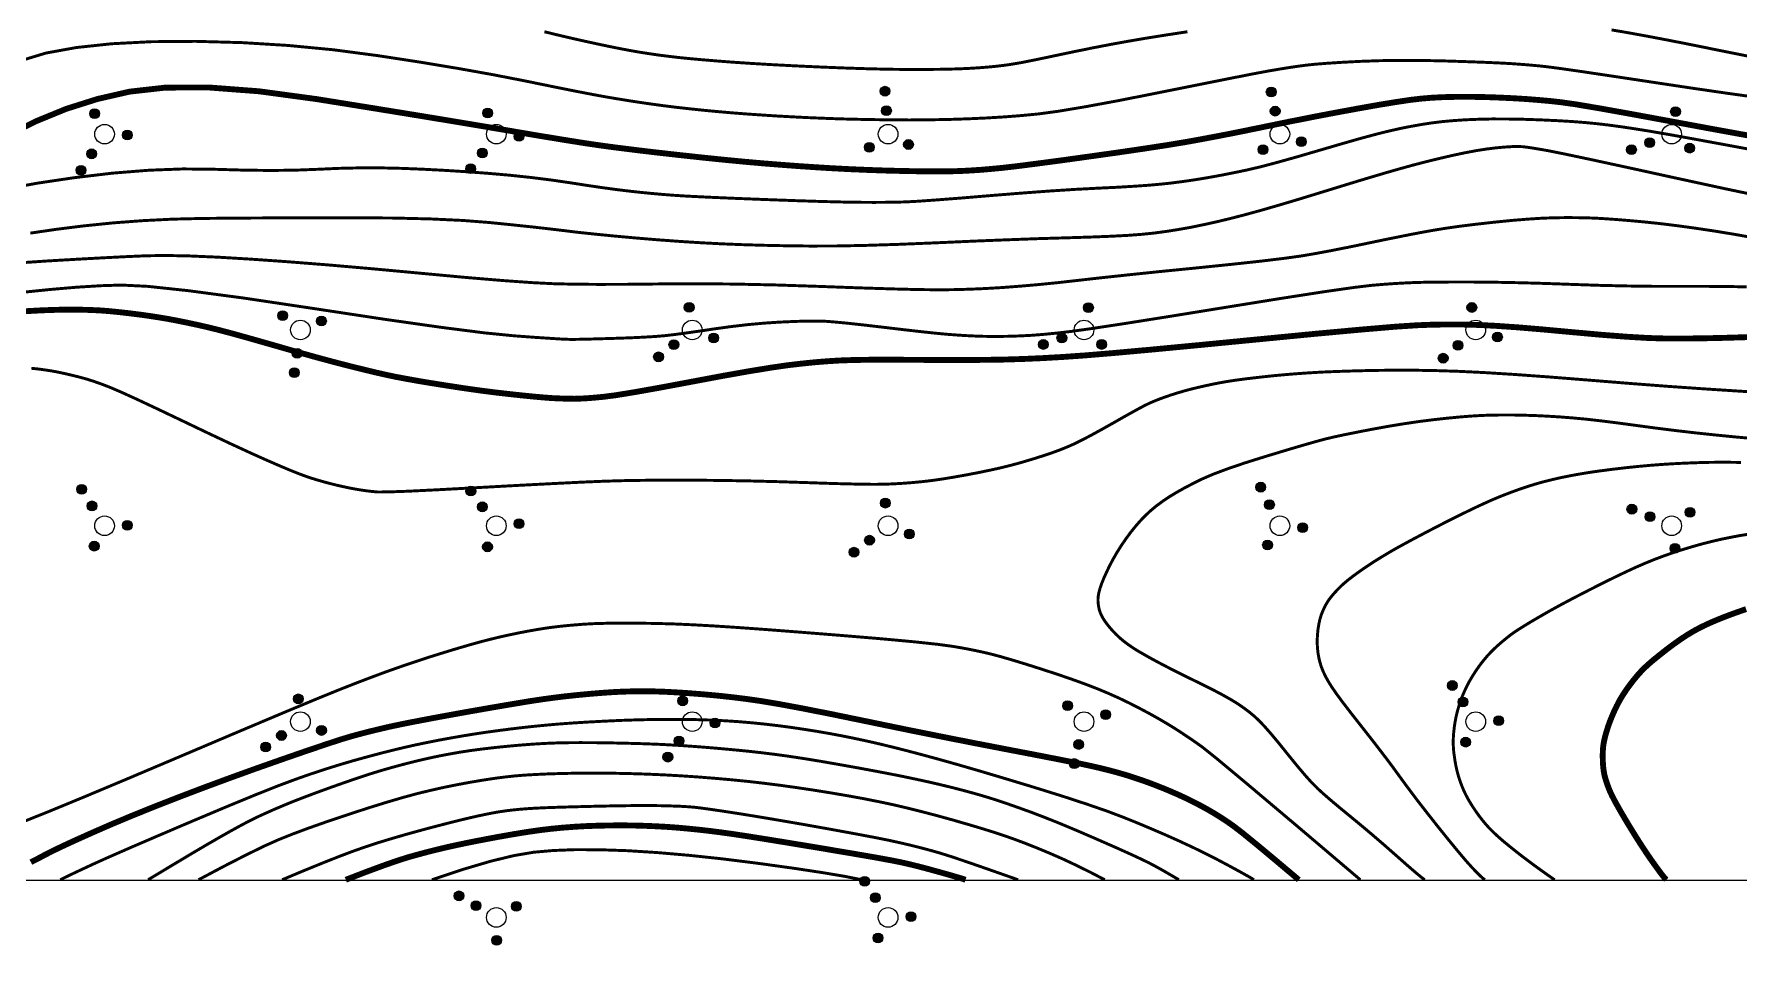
# Model space of a CAD drawing. Extents: x 396500 to 398250, y 1005980 to 1008200.
# Drawn here: x 398016.24 to 398059.75, y 1007798.29 to 1007821.59 of the extents above; entities that cross this region are included whole.
import ezdxf

# ---------------------------------------------------------------- set-up
doc = ezdxf.new("R2010")
doc.units = 0
doc.header["$LTSCALE"] = 0.5
doc.layers.get('0').update_dxf_attribs({"linetype": 'CONTINUOUS'})
doc.layers.add('DGX', color=2, linetype='CONTINUOUS')
doc.layers.add('ZBTZ', color=3, linetype='CONTINUOUS')
doc.layers.add('绘图层', color=6, linetype='CONTINUOUS', lineweight=5)

# ---------------------------------------------------------------- blocks, each defined once
blk = doc.blocks.new('*U110')
at = {"linetype": 'Continuous'}
for points in [[(-0.25, 2.2), (-0.238, 2.123), (-0.238, 2.277)], [(-0.238, 2.277), (-0.202, 2.053), (-0.202, 2.347)], [(-0.202, 2.053), (-0.238, 2.277), (-0.238, 2.123)], [(-0.202, 2.347), (-0.147, 1.998), (-0.147, 2.402)], [(-0.147, 1.998), (-0.202, 2.347), (-0.202, 2.053)], [(-0.147, 2.402), (-0.077, 1.962), (-0.077, 2.438)], [(-0.077, 1.962), (-0.147, 2.402), (-0.147, 1.998)], [(-0.077, 2.438), (0, 1.95), (0, 2.45)], [(0, 1.95), (-0.077, 2.438), (-0.077, 1.962)], [(0, 2.45), (0.077, 1.962), (0.077, 2.438)], [(0.077, 1.962), (0, 2.45), (0, 1.95)], [(0.077, 2.438), (0.147, 1.998), (0.147, 2.402)], [(0.147, 1.998), (0.077, 2.438), (0.077, 1.962)], [(0.147, 2.402), (0.202, 2.053), (0.202, 2.347)], [(0.202, 2.053), (0.147, 2.402), (0.147, 1.998)], [(0.202, 2.347), (0.238, 2.123), (0.238, 2.277)], [(0.238, 2.123), (0.202, 2.347), (0.202, 2.053)], [(0.25, 2.2), (0.238, 2.277), (0.238, 2.123)]]:
    blk.add_solid(points, dxfattribs=at)
blk = doc.blocks.new('*U109')
at = {"linetype": 'Continuous'}
for points in [[(-0.25, 1.2), (-0.238, 1.123), (-0.238, 1.277)], [(-0.238, 1.277), (-0.202, 1.053), (-0.202, 1.347)], [(-0.202, 1.053), (-0.238, 1.277), (-0.238, 1.123)], [(-0.202, 1.347), (-0.147, 0.998), (-0.147, 1.402)], [(-0.147, 0.998), (-0.202, 1.347), (-0.202, 1.053)], [(-0.147, 1.402), (-0.077, 0.962), (-0.077, 1.438)], [(-0.077, 0.962), (-0.147, 1.402), (-0.147, 0.998)], [(-0.077, 1.438), (0, 0.95), (0, 1.45)], [(0, 0.95), (-0.077, 1.438), (-0.077, 0.962)], [(0, 1.45), (0.077, 0.962), (0.077, 1.438)], [(0.077, 0.962), (0, 1.45), (0, 0.95)], [(0.077, 1.438), (0.147, 0.998), (0.147, 1.402)], [(0.147, 0.998), (0.077, 1.438), (0.077, 0.962)], [(0.147, 1.402), (0.202, 1.053), (0.202, 1.347)], [(0.202, 1.053), (0.147, 1.402), (0.147, 0.998)], [(0.202, 1.347), (0.238, 1.123), (0.238, 1.277)], [(0.238, 1.123), (0.202, 1.347), (0.202, 1.053)], [(0.25, 1.2), (0.238, 1.277), (0.238, 1.123)]]:
    blk.add_solid(points, dxfattribs=at)
blk = doc.blocks.new('*U108')
at = {"linetype": 'Continuous'}
for points in [[(-1.25, -0.6), (-1.238, -0.677), (-1.238, -0.523)], [(-1.238, -0.523), (-1.202, -0.747), (-1.202, -0.453)], [(-1.202, -0.747), (-1.238, -0.523), (-1.238, -0.677)], [(-1.202, -0.453), (-1.147, -0.802), (-1.147, -0.398)], [(-1.147, -0.802), (-1.202, -0.453), (-1.202, -0.747)], [(-1.147, -0.398), (-1.077, -0.838), (-1.077, -0.362)], [(-1.077, -0.838), (-1.147, -0.398), (-1.147, -0.802)], [(-1.077, -0.362), (-1, -0.85), (-1, -0.35)], [(-1, -0.85), (-1.077, -0.362), (-1.077, -0.838)], [(-1, -0.35), (-0.923, -0.838), (-0.923, -0.362)], [(-0.923, -0.838), (-1, -0.35), (-1, -0.85)], [(-0.923, -0.362), (-0.853, -0.802), (-0.853, -0.398)], [(-0.853, -0.802), (-0.923, -0.362), (-0.923, -0.838)], [(-0.853, -0.398), (-0.798, -0.747), (-0.798, -0.453)], [(-0.798, -0.747), (-0.853, -0.398), (-0.853, -0.802)], [(-0.798, -0.453), (-0.762, -0.677), (-0.762, -0.523)], [(-0.762, -0.677), (-0.798, -0.453), (-0.798, -0.747)], [(-0.75, -0.6), (-0.762, -0.523), (-0.762, -0.677)]]:
    blk.add_solid(points, dxfattribs=at)
blk = doc.blocks.new('*U107')
at = {"linetype": 'Continuous'}
for points in [[(0.75, -0.6), (0.762, -0.677), (0.762, -0.523)], [(0.762, -0.523), (0.798, -0.747), (0.798, -0.453)], [(0.798, -0.747), (0.762, -0.523), (0.762, -0.677)], [(0.798, -0.453), (0.853, -0.802), (0.853, -0.398)], [(0.853, -0.802), (0.798, -0.453), (0.798, -0.747)], [(0.853, -0.398), (0.923, -0.838), (0.923, -0.362)], [(0.923, -0.838), (0.853, -0.398), (0.853, -0.802)], [(0.923, -0.362), (1, -0.85), (1, -0.35)], [(1, -0.85), (0.923, -0.362), (0.923, -0.838)], [(1, -0.35), (1.077, -0.838), (1.077, -0.362)], [(1.077, -0.838), (1, -0.35), (1, -0.85)], [(1.077, -0.362), (1.147, -0.802), (1.147, -0.398)], [(1.147, -0.802), (1.077, -0.362), (1.077, -0.838)], [(1.147, -0.398), (1.202, -0.747), (1.202, -0.453)], [(1.202, -0.747), (1.147, -0.398), (1.147, -0.802)], [(1.202, -0.453), (1.238, -0.677), (1.238, -0.523)], [(1.238, -0.677), (1.202, -0.453), (1.202, -0.747)], [(1.25, -0.6), (1.238, -0.523), (1.238, -0.677)]]:
    blk.add_solid(points, dxfattribs=at)
blk = doc.blocks.new('gc160')
for centre, radius in [((0, 2.2), 0.25), ((0, 1.2), 0.25), ((0, 0), 0.5), ((-1, -0.6), 0.25), ((1, -0.6), 0.25)]:
    blk.add_circle(centre, radius)
at = {"linetype": 'Continuous'}
for name in ['*U110', '*U109', '*U108', '*U107']:
    blk.add_blockref(name, (0, 0), dxfattribs=at)

msp = doc.modelspace()

# ---------------------------------------------------------------- linework, layer by layer
at = {"layer": 'DGX', "linetype": 'Continuous', "const_width": 0.075}
for points in [[(398029.264, 1007821.654), (398029.596, 1007821.573), (398029.962, 1007821.487), (398030.365, 1007821.397), (398030.762, 1007821.311), (398031.116, 1007821.238), (398031.426, 1007821.179), (398031.692, 1007821.132), (398031.936, 1007821.094), (398032.18, 1007821.059), (398032.423, 1007821.028), (398032.667, 1007820.999), (398032.936, 1007820.971), (398033.257, 1007820.942), (398033.629, 1007820.911), (398034.053, 1007820.878), (398034.531, 1007820.846), (398035.067, 1007820.814), (398035.661, 1007820.783), (398036.312, 1007820.753), (398036.961, 1007820.727), (398037.55, 1007820.708), (398038.077, 1007820.696), (398038.544, 1007820.691), (398038.953, 1007820.692), (398039.308, 1007820.694), (398039.61, 1007820.7), (398039.859, 1007820.707), (398040.074, 1007820.717), (398040.276, 1007820.729), (398040.465, 1007820.742), (398040.642, 1007820.757), (398040.809, 1007820.774), (398040.969, 1007820.793), (398041.124, 1007820.814), (398041.273, 1007820.838), (398041.455, 1007820.87), (398041.711, 1007820.921), (398042.039, 1007820.988), (398042.442, 1007821.074), (398042.878, 1007821.165), (398043.309, 1007821.252), (398043.736, 1007821.334), (398044.157, 1007821.41), (398044.606, 1007821.487), (398045.112, 1007821.568), (398045.676, 1007821.654)], [(398056.502, 1007821.701), (398056.93, 1007821.628), (398057.404, 1007821.542), (398057.957, 1007821.437), (398058.587, 1007821.313), (398059.296, 1007821.169), (398059.987, 1007821.03)], [(398015.791, 1007820.883), (398016.54, 1007821.11), (398017.318, 1007821.251), (398018.214, 1007821.347), (398019.23, 1007821.4), (398020.364, 1007821.409), (398021.55, 1007821.376), (398022.719, 1007821.304), (398023.872, 1007821.194), (398025.009, 1007821.044), (398026.089, 1007820.878), (398027.072, 1007820.715), (398027.959, 1007820.556), (398028.749, 1007820.402), (398029.434, 1007820.262), (398030.004, 1007820.147), (398030.46, 1007820.059), (398030.801, 1007819.996), (398031.089, 1007819.947), (398031.384, 1007819.899), (398031.687, 1007819.852), (398031.997, 1007819.807), (398032.315, 1007819.764), (398032.645, 1007819.723), (398032.985, 1007819.685), (398033.336, 1007819.648), (398033.697, 1007819.614), (398034.065, 1007819.582), (398034.44, 1007819.553), (398034.823, 1007819.527), (398035.209, 1007819.502), (398035.593, 1007819.481), (398035.975, 1007819.462), (398036.355, 1007819.446), (398036.748, 1007819.431), (398037.168, 1007819.42), (398037.616, 1007819.411), (398038.092, 1007819.404), (398038.582, 1007819.401), (398039.073, 1007819.405), (398039.566, 1007819.414), (398040.061, 1007819.43), (398040.546, 1007819.452), (398041.01, 1007819.48), (398041.455, 1007819.515), (398041.879, 1007819.556), (398042.383, 1007819.624), (398043.065, 1007819.738), (398043.927, 1007819.897), (398044.967, 1007820.103), (398045.988, 1007820.308), (398046.791, 1007820.468), (398047.377, 1007820.583), (398047.745, 1007820.652), (398047.998, 1007820.695), (398048.238, 1007820.734), (398048.465, 1007820.768), (398048.678, 1007820.797), (398048.921, 1007820.823), (398049.233, 1007820.848), (398049.617, 1007820.873), (398050.071, 1007820.897), (398050.573, 1007820.915), (398051.101, 1007820.923), (398051.654, 1007820.921), (398052.233, 1007820.909), (398052.783, 1007820.891), (398053.249, 1007820.874), (398053.631, 1007820.857), (398053.928, 1007820.841), (398054.178, 1007820.823), (398054.416, 1007820.804), (398054.643, 1007820.783), (398054.857, 1007820.76), (398055.181, 1007820.717), (398055.735, 1007820.638), (398056.519, 1007820.521), (398057.532, 1007820.368), (398058.575, 1007820.211), (398059.447, 1007820.084), (398060.148, 1007819.987)], [(398015.547, 1007817.645), (398016.325, 1007817.788), (398017.259, 1007817.927), (398018.243, 1007818.044), (398019.169, 1007818.118), (398020.038, 1007818.151), (398020.849, 1007818.142), (398021.601, 1007818.12), (398022.291, 1007818.112), (398022.919, 1007818.12), (398023.486, 1007818.142), (398024.02, 1007818.166), (398024.552, 1007818.178), (398025.08, 1007818.178), (398025.606, 1007818.166), (398026.136, 1007818.145), (398026.678, 1007818.117), (398027.233, 1007818.082), (398027.8, 1007818.041), (398028.362, 1007817.992), (398028.901, 1007817.935), (398029.418, 1007817.871), (398029.912, 1007817.799), (398030.37, 1007817.728), (398030.778, 1007817.668), (398031.136, 1007817.62), (398031.444, 1007817.583), (398031.725, 1007817.552), (398032.003, 1007817.525), (398032.278, 1007817.5), (398032.548, 1007817.479), (398032.895, 1007817.457), (398033.395, 1007817.432), (398034.05, 1007817.403), (398034.859, 1007817.371), (398035.679, 1007817.341), (398036.365, 1007817.319), (398036.919, 1007817.305), (398037.34, 1007817.299), (398037.677, 1007817.297), (398037.981, 1007817.299), (398038.251, 1007817.303), (398038.488, 1007817.309), (398038.786, 1007817.325), (398039.242, 1007817.357), (398039.854, 1007817.404), (398040.623, 1007817.468), (398041.431, 1007817.533), (398042.161, 1007817.587), (398042.813, 1007817.629), (398043.386, 1007817.659), (398043.887, 1007817.683), (398044.322, 1007817.709), (398044.69, 1007817.735), (398044.993, 1007817.762), (398045.263, 1007817.791), (398045.534, 1007817.826), (398045.807, 1007817.865), (398046.081, 1007817.909), (398046.358, 1007817.957), (398046.639, 1007818.01), (398046.924, 1007818.067), (398047.213, 1007818.128), (398047.546, 1007818.206), (398047.962, 1007818.316), (398048.462, 1007818.456), (398049.045, 1007818.626), (398049.627, 1007818.797), (398050.121, 1007818.937), (398050.527, 1007819.046), (398050.847, 1007819.125), (398051.12, 1007819.186), (398051.389, 1007819.239), (398051.653, 1007819.286), (398051.912, 1007819.326), (398052.18, 1007819.359), (398052.467, 1007819.385), (398052.775, 1007819.406), (398053.103, 1007819.419), (398053.455, 1007819.427), (398053.836, 1007819.426), (398054.245, 1007819.419), (398054.683, 1007819.404), (398055.113, 1007819.384), (398055.501, 1007819.361), (398055.847, 1007819.334), (398056.15, 1007819.304), (398056.443, 1007819.269), (398056.76, 1007819.226), (398057.1, 1007819.175), (398057.463, 1007819.117), (398057.934, 1007819.036), (398058.6, 1007818.916), (398059.459, 1007818.758), (398060.513, 1007818.562)], [(398060.657, 1007817.382), (398059.434, 1007817.638), (398058.125, 1007817.922), (398056.911, 1007818.188), (398055.973, 1007818.391), (398055.311, 1007818.531), (398054.925, 1007818.609), (398054.695, 1007818.65), (398054.503, 1007818.682), (398054.349, 1007818.705), (398054.232, 1007818.719), (398054.118, 1007818.724), (398053.969, 1007818.721), (398053.786, 1007818.71), (398053.569, 1007818.691), (398053.322, 1007818.661), (398053.049, 1007818.618), (398052.751, 1007818.562), (398052.428, 1007818.493), (398052.09, 1007818.414), (398051.751, 1007818.331), (398051.411, 1007818.242), (398051.068, 1007818.147), (398050.689, 1007818.038), (398050.238, 1007817.904), (398049.716, 1007817.745), (398049.122, 1007817.562), (398048.525, 1007817.379), (398047.995, 1007817.221), (398047.53, 1007817.087), (398047.132, 1007816.978), (398046.771, 1007816.885), (398046.422, 1007816.801), (398046.083, 1007816.726), (398045.755, 1007816.659), (398045.435, 1007816.602), (398045.121, 1007816.553), (398044.812, 1007816.512), (398044.508, 1007816.481), (398044.162, 1007816.455), (398043.726, 1007816.432), (398043.199, 1007816.411), (398042.583, 1007816.392), (398041.878, 1007816.371), (398041.088, 1007816.342), (398040.212, 1007816.307), (398039.251, 1007816.264), (398038.297, 1007816.225), (398037.443, 1007816.198), (398036.689, 1007816.183), (398036.034, 1007816.182), (398035.441, 1007816.189), (398034.871, 1007816.201), (398034.324, 1007816.217), (398033.8, 1007816.238), (398033.277, 1007816.265), (398032.735, 1007816.299), (398032.174, 1007816.34), (398031.592, 1007816.388), (398031.034, 1007816.439), (398030.541, 1007816.488), (398030.114, 1007816.533), (398029.753, 1007816.577), (398029.387, 1007816.621), (398028.95, 1007816.67), (398028.439, 1007816.724), (398027.856, 1007816.783), (398027.173, 1007816.836), (398026.361, 1007816.874), (398025.421, 1007816.897), (398024.352, 1007816.904), (398023.265, 1007816.903), (398022.269, 1007816.9), (398021.364, 1007816.895), (398020.55, 1007816.887), (398019.783, 1007816.869), (398019.021, 1007816.831), (398018.263, 1007816.774), (398017.509, 1007816.697), (398016.791, 1007816.607), (398016.141, 1007816.512)], [(398060.166, 1007816.387), (398059.648, 1007816.48), (398059.129, 1007816.565), (398058.627, 1007816.64), (398058.159, 1007816.704), (398057.725, 1007816.757), (398057.324, 1007816.799), (398056.96, 1007816.832), (398056.634, 1007816.859), (398056.345, 1007816.879), (398056.095, 1007816.894), (398055.856, 1007816.902), (398055.602, 1007816.907), (398055.333, 1007816.908), (398055.05, 1007816.904), (398054.735, 1007816.893), (398054.375, 1007816.87), (398053.968, 1007816.837), (398053.516, 1007816.792), (398053.061, 1007816.741), (398052.647, 1007816.69), (398052.275, 1007816.637), (398051.943, 1007816.583), (398051.606, 1007816.522), (398051.217, 1007816.447), (398050.776, 1007816.358), (398050.282, 1007816.255), (398049.786, 1007816.152), (398049.335, 1007816.063), (398048.93, 1007815.988), (398048.571, 1007815.927), (398048.153, 1007815.869), (398047.569, 1007815.798), (398046.82, 1007815.717), (398045.906, 1007815.623), (398044.97, 1007815.53), (398044.154, 1007815.445), (398043.458, 1007815.37), (398042.882, 1007815.305), (398042.376, 1007815.248), (398041.887, 1007815.199), (398041.416, 1007815.158), (398040.962, 1007815.123), (398040.523, 1007815.097), (398040.097, 1007815.079), (398039.683, 1007815.068), (398039.281, 1007815.065), (398038.794, 1007815.071), (398038.124, 1007815.088), (398037.271, 1007815.115), (398036.236, 1007815.153), (398035.139, 1007815.189), (398034.102, 1007815.211), (398033.126, 1007815.22), (398032.211, 1007815.214), (398031.379, 1007815.205), (398030.653, 1007815.203), (398030.033, 1007815.208), (398029.519, 1007815.219), (398028.959, 1007815.247), (398028.202, 1007815.301), (398027.248, 1007815.381), (398026.097, 1007815.488), (398024.889, 1007815.6), (398023.766, 1007815.698), (398022.729, 1007815.78), (398021.777, 1007815.847), (398020.928, 1007815.898), (398020.202, 1007815.929), (398019.598, 1007815.941), (398019.116, 1007815.934), (398018.644, 1007815.914), (398018.069, 1007815.885), (398017.389, 1007815.848), (398016.606, 1007815.803), (398015.835, 1007815.751)], [(398059.949, 1007815.139), (398059.471, 1007815.149), (398058.915, 1007815.153), (398058.282, 1007815.153), (398057.604, 1007815.153), (398056.915, 1007815.162), (398056.215, 1007815.178), (398055.504, 1007815.202), (398054.811, 1007815.227), (398054.167, 1007815.245), (398053.572, 1007815.257), (398053.025, 1007815.263), (398052.537, 1007815.264), (398052.12, 1007815.262), (398051.772, 1007815.258), (398051.495, 1007815.251), (398051.244, 1007815.24), (398050.976, 1007815.225), (398050.692, 1007815.205), (398050.39, 1007815.18), (398049.922, 1007815.124), (398049.134, 1007815.011), (398048.028, 1007814.839), (398046.604, 1007814.609), (398045.171, 1007814.377), (398044.042, 1007814.198), (398043.217, 1007814.073), (398042.695, 1007814), (398042.337, 1007813.959), (398042.001, 1007813.926), (398041.689, 1007813.902), (398041.399, 1007813.887), (398041.13, 1007813.878), (398040.877, 1007813.874), (398040.642, 1007813.874), (398040.424, 1007813.878), (398040.211, 1007813.886), (398039.991, 1007813.897), (398039.763, 1007813.912), (398039.528, 1007813.93), (398039.251, 1007813.956), (398038.895, 1007813.994), (398038.461, 1007814.043), (398037.949, 1007814.104), (398037.442, 1007814.163), (398037.024, 1007814.209), (398036.695, 1007814.241), (398036.454, 1007814.26), (398036.232, 1007814.267), (398035.958, 1007814.266), (398035.634, 1007814.256), (398035.259, 1007814.239), (398034.854, 1007814.212), (398034.442, 1007814.174), (398034.023, 1007814.125), (398033.596, 1007814.066), (398033.195, 1007814.006), (398032.852, 1007813.958), (398032.568, 1007813.92), (398032.342, 1007813.894), (398032.112, 1007813.874), (398031.817, 1007813.856), (398031.457, 1007813.839), (398031.032, 1007813.824), (398030.617, 1007813.812), (398030.291, 1007813.803), (398030.052, 1007813.799), (398029.9, 1007813.799), (398029.732, 1007813.805), (398029.442, 1007813.823), (398029.03, 1007813.85), (398028.497, 1007813.889), (398027.731, 1007813.965), (398026.621, 1007814.107), (398025.168, 1007814.314), (398023.371, 1007814.587), (398021.588, 1007814.854), (398020.176, 1007815.042), (398019.135, 1007815.153), (398018.464, 1007815.186), (398017.937, 1007815.169), (398017.325, 1007815.131), (398016.629, 1007815.071), (398015.849, 1007814.991)], [(398060.426, 1007812.435), (398059.655, 1007812.484), (398058.849, 1007812.536), (398057.961, 1007812.598), (398056.991, 1007812.672), (398055.938, 1007812.757), (398054.91, 1007812.839), (398054.01, 1007812.904), (398053.24, 1007812.952), (398052.6, 1007812.983), (398052.033, 1007813.001), (398051.482, 1007813.011), (398050.947, 1007813.012), (398050.428, 1007813.006), (398049.943, 1007812.994), (398049.508, 1007812.98), (398049.125, 1007812.964), (398048.792, 1007812.945), (398048.487, 1007812.924), (398048.19, 1007812.9), (398047.899, 1007812.873), (398047.614, 1007812.843), (398047.347, 1007812.813), (398047.11, 1007812.784), (398046.903, 1007812.756), (398046.724, 1007812.729), (398046.555, 1007812.7), (398046.376, 1007812.666), (398046.186, 1007812.626), (398045.986, 1007812.581), (398045.785, 1007812.533), (398045.594, 1007812.482), (398045.413, 1007812.429), (398045.242, 1007812.374), (398045.083, 1007812.319), (398044.94, 1007812.266), (398044.813, 1007812.215), (398044.702, 1007812.167), (398044.568, 1007812.101), (398044.374, 1007811.997), (398044.12, 1007811.856), (398043.805, 1007811.677), (398043.482, 1007811.495), (398043.204, 1007811.343), (398042.971, 1007811.221), (398042.784, 1007811.129), (398042.611, 1007811.053), (398042.423, 1007810.977), (398042.221, 1007810.903), (398042.003, 1007810.83), (398041.782, 1007810.759), (398041.565, 1007810.694), (398041.354, 1007810.633), (398041.148, 1007810.578), (398040.927, 1007810.523), (398040.671, 1007810.466), (398040.379, 1007810.405), (398040.053, 1007810.342), (398039.723, 1007810.283), (398039.42, 1007810.233), (398039.145, 1007810.194), (398038.898, 1007810.165), (398038.665, 1007810.143), (398038.434, 1007810.125), (398038.203, 1007810.111), (398037.974, 1007810.101), (398037.677, 1007810.097), (398037.245, 1007810.103), (398036.677, 1007810.117), (398035.973, 1007810.141), (398035.212, 1007810.166), (398034.47, 1007810.185), (398033.748, 1007810.197), (398033.046, 1007810.204), (398032.386, 1007810.204), (398031.789, 1007810.2), (398031.256, 1007810.191), (398030.786, 1007810.177), (398030.257, 1007810.155), (398029.547, 1007810.12), (398028.655, 1007810.074), (398027.582, 1007810.015), (398026.547, 1007809.959), (398025.773, 1007809.921), (398025.258, 1007809.903), (398025.003, 1007809.902), (398024.876, 1007809.914), (398024.744, 1007809.929), (398024.608, 1007809.948), (398024.468, 1007809.971), (398024.321, 1007809.998), (398024.167, 1007810.03), (398024.004, 1007810.066), (398023.832, 1007810.108), (398023.66, 1007810.153), (398023.494, 1007810.2), (398023.334, 1007810.249), (398023.181, 1007810.3), (398023.005, 1007810.365), (398022.777, 1007810.456), (398022.497, 1007810.574), (398022.166, 1007810.718), (398021.764, 1007810.898), (398021.275, 1007811.124), (398020.698, 1007811.396), (398020.034, 1007811.714), (398019.386, 1007812.023), (398018.862, 1007812.269), (398018.461, 1007812.452), (398018.182, 1007812.571), (398017.968, 1007812.654), (398017.759, 1007812.728), (398017.555, 1007812.792), (398017.356, 1007812.846), (398017.166, 1007812.892), (398016.992, 1007812.932), (398016.831, 1007812.966), (398016.685, 1007812.993), (398016.549, 1007813.014), (398016.417, 1007813.033), (398016.291, 1007813.048), (398016.169, 1007813.06)], [(398060.114, 1007811.266), (398059.689, 1007811.305), (398059.198, 1007811.353), (398058.675, 1007811.408), (398058.157, 1007811.468), (398057.643, 1007811.532), (398057.133, 1007811.601), (398056.65, 1007811.666), (398056.217, 1007811.72), (398055.834, 1007811.763), (398055.5, 1007811.794), (398055.192, 1007811.818), (398054.886, 1007811.837), (398054.581, 1007811.852), (398054.277, 1007811.862), (398053.981, 1007811.868), (398053.701, 1007811.868), (398053.435, 1007811.865), (398053.184, 1007811.856), (398052.927, 1007811.841), (398052.639, 1007811.818), (398052.323, 1007811.788), (398051.977, 1007811.75), (398051.609, 1007811.704), (398051.226, 1007811.648), (398050.828, 1007811.583), (398050.414, 1007811.508), (398050.023, 1007811.433), (398049.69, 1007811.366), (398049.416, 1007811.307), (398049.201, 1007811.256), (398048.967, 1007811.193), (398048.634, 1007811.098), (398048.204, 1007810.971), (398047.676, 1007810.811), (398047.141, 1007810.644), (398046.69, 1007810.49), (398046.323, 1007810.352), (398046.039, 1007810.228), (398045.806, 1007810.112), (398045.59, 1007809.999), (398045.392, 1007809.887), (398045.21, 1007809.777), (398045.044, 1007809.665), (398044.888, 1007809.55), (398044.744, 1007809.431), (398044.611, 1007809.308), (398044.484, 1007809.177), (398044.359, 1007809.034), (398044.234, 1007808.88), (398044.111, 1007808.713), (398043.992, 1007808.54), (398043.882, 1007808.365), (398043.78, 1007808.189), (398043.687, 1007808.012), (398043.606, 1007807.842), (398043.538, 1007807.691), (398043.485, 1007807.558), (398043.445, 1007807.443), (398043.418, 1007807.341), (398043.4, 1007807.247), (398043.393, 1007807.161), (398043.395, 1007807.083), (398043.404, 1007807.013), (398043.414, 1007806.951), (398043.427, 1007806.895), (398043.442, 1007806.848), (398043.459, 1007806.803), (398043.48, 1007806.757), (398043.504, 1007806.71), (398043.531, 1007806.662), (398043.565, 1007806.61), (398043.607, 1007806.551), (398043.657, 1007806.487), (398043.717, 1007806.415), (398043.782, 1007806.342), (398043.851, 1007806.271), (398043.921, 1007806.203), (398043.995, 1007806.138), (398044.073, 1007806.074), (398044.158, 1007806.011), (398044.25, 1007805.947), (398044.347, 1007805.883), (398044.461, 1007805.814), (398044.601, 1007805.734), (398044.765, 1007805.642), (398044.955, 1007805.54), (398045.173, 1007805.426), (398045.42, 1007805.3), (398045.696, 1007805.163), (398046.001, 1007805.014), (398046.301, 1007804.865), (398046.561, 1007804.728), (398046.782, 1007804.604), (398046.963, 1007804.493), (398047.117, 1007804.386), (398047.26, 1007804.279), (398047.391, 1007804.17), (398047.509, 1007804.059), (398047.639, 1007803.922), (398047.804, 1007803.734), (398048.003, 1007803.496), (398048.236, 1007803.206), (398048.472, 1007802.916), (398048.675, 1007802.675), (398048.847, 1007802.483), (398048.988, 1007802.341), (398049.133, 1007802.208), (398049.32, 1007802.045), (398049.548, 1007801.853), (398049.817, 1007801.632), (398050.109, 1007801.391), (398050.407, 1007801.14), (398050.71, 1007800.879), (398051.018, 1007800.608), (398051.295, 1007800.363), (398051.507, 1007800.18), (398051.653, 1007800.059), (398051.733, 1007800)], [(398059.807, 1007810.657), (398059.376, 1007810.662), (398059.01, 1007810.659), (398058.683, 1007810.65), (398058.37, 1007810.638), (398058.07, 1007810.623), (398057.783, 1007810.605), (398057.497, 1007810.583), (398057.198, 1007810.556), (398056.888, 1007810.524), (398056.565, 1007810.486), (398056.248, 1007810.446), (398055.952, 1007810.404), (398055.678, 1007810.359), (398055.427, 1007810.313), (398055.192, 1007810.265), (398054.97, 1007810.214), (398054.761, 1007810.162), (398054.565, 1007810.106), (398054.368, 1007810.045), (398054.155, 1007809.973), (398053.928, 1007809.891), (398053.687, 1007809.798), (398053.408, 1007809.681), (398053.072, 1007809.527), (398052.677, 1007809.336), (398052.223, 1007809.108), (398051.774, 1007808.876), (398051.393, 1007808.674), (398051.078, 1007808.503), (398050.831, 1007808.362), (398050.623, 1007808.237), (398050.426, 1007808.114), (398050.241, 1007807.992), (398050.067, 1007807.872), (398049.909, 1007807.757), (398049.773, 1007807.652), (398049.66, 1007807.557), (398049.569, 1007807.471), (398049.492, 1007807.392), (398049.424, 1007807.318), (398049.364, 1007807.248), (398049.312, 1007807.183), (398049.265, 1007807.116), (398049.219, 1007807.041), (398049.175, 1007806.957), (398049.132, 1007806.865), (398049.092, 1007806.764), (398049.059, 1007806.654), (398049.032, 1007806.535), (398049.011, 1007806.406), (398048.997, 1007806.274), (398048.99, 1007806.146), (398048.99, 1007806.02), (398048.997, 1007805.898), (398049.011, 1007805.779), (398049.032, 1007805.661), (398049.061, 1007805.544), (398049.097, 1007805.43), (398049.144, 1007805.313), (398049.203, 1007805.19), (398049.275, 1007805.06), (398049.36, 1007804.924), (398049.476, 1007804.754), (398049.645, 1007804.526), (398049.865, 1007804.239), (398050.137, 1007803.893), (398050.421, 1007803.531), (398050.678, 1007803.197), (398050.909, 1007802.89), (398051.112, 1007802.611), (398051.316, 1007802.332), (398051.546, 1007802.027), (398051.803, 1007801.696), (398052.086, 1007801.337), (398052.362, 1007800.995), (398052.596, 1007800.71), (398052.788, 1007800.483), (398052.939, 1007800.315), (398053.058, 1007800.19), (398053.153, 1007800.096), (398053.224, 1007800.033), (398053.271, 1007800)], [(398060.014, 1007808.827), (398059.768, 1007808.787), (398059.528, 1007808.742), (398059.291, 1007808.693), (398059.059, 1007808.639), (398058.827, 1007808.58), (398058.59, 1007808.514), (398058.347, 1007808.441), (398058.099, 1007808.361), (398057.851, 1007808.275), (398057.606, 1007808.183), (398057.365, 1007808.085), (398057.127, 1007807.982), (398056.874, 1007807.865), (398056.586, 1007807.727), (398056.262, 1007807.567), (398055.903, 1007807.385), (398055.544, 1007807.2), (398055.218, 1007807.027), (398054.927, 1007806.867), (398054.67, 1007806.72), (398054.448, 1007806.59), (398054.264, 1007806.478), (398054.118, 1007806.386), (398054.009, 1007806.314), (398053.915, 1007806.245), (398053.812, 1007806.164), (398053.701, 1007806.072), (398053.582, 1007805.968), (398053.461, 1007805.854), (398053.346, 1007805.733), (398053.237, 1007805.605), (398053.132, 1007805.469), (398053.036, 1007805.331), (398052.949, 1007805.196), (398052.872, 1007805.064), (398052.804, 1007804.935), (398052.745, 1007804.808), (398052.691, 1007804.681), (398052.644, 1007804.554), (398052.602, 1007804.426), (398052.566, 1007804.299), (398052.535, 1007804.171), (398052.51, 1007804.041), (398052.49, 1007803.911), (398052.475, 1007803.786), (398052.466, 1007803.671), (398052.461, 1007803.567), (398052.46, 1007803.473), (398052.465, 1007803.381), (398052.473, 1007803.279), (398052.487, 1007803.168), (398052.504, 1007803.048), (398052.526, 1007802.926), (398052.551, 1007802.808), (398052.58, 1007802.696), (398052.612, 1007802.588), (398052.648, 1007802.483), (398052.687, 1007802.382), (398052.728, 1007802.283), (398052.773, 1007802.188), (398052.823, 1007802.091), (398052.883, 1007801.987), (398052.952, 1007801.876), (398053.03, 1007801.759), (398053.113, 1007801.642), (398053.199, 1007801.53), (398053.287, 1007801.424), (398053.377, 1007801.323), (398053.478, 1007801.221), (398053.599, 1007801.108), (398053.74, 1007800.985), (398053.9, 1007800.853), (398054.072, 1007800.716), (398054.246, 1007800.58), (398054.424, 1007800.446), (398054.604, 1007800.314), (398054.768, 1007800.196), (398054.898, 1007800.104), (398054.992, 1007800.039), (398055.052, 1007800)], [(398015.975, 1007801.488), (398016.6, 1007801.738), (398017.49, 1007802.105), (398018.644, 1007802.589), (398020.062, 1007803.19), (398021.473, 1007803.789), (398022.606, 1007804.267), (398023.461, 1007804.623), (398024.039, 1007804.858), (398024.459, 1007805.023), (398024.844, 1007805.17), (398025.194, 1007805.3), (398025.508, 1007805.412), (398025.802, 1007805.513), (398026.09, 1007805.609), (398026.372, 1007805.701), (398026.648, 1007805.787), (398026.914, 1007805.869), (398027.168, 1007805.944), (398027.409, 1007806.014), (398027.637, 1007806.077), (398027.863, 1007806.136), (398028.098, 1007806.193), (398028.343, 1007806.248), (398028.597, 1007806.301), (398028.845, 1007806.349), (398029.074, 1007806.389), (398029.282, 1007806.423), (398029.471, 1007806.449), (398029.655, 1007806.471), (398029.849, 1007806.491), (398030.054, 1007806.509), (398030.269, 1007806.526), (398030.52, 1007806.54), (398030.829, 1007806.549), (398031.198, 1007806.553), (398031.626, 1007806.552), (398032.092, 1007806.546), (398032.576, 1007806.532), (398033.077, 1007806.51), (398033.595, 1007806.481), (398034.196, 1007806.442), (398034.943, 1007806.388), (398035.838, 1007806.319), (398036.88, 1007806.236), (398037.892, 1007806.151), (398038.697, 1007806.077), (398039.295, 1007806.013), (398039.687, 1007805.96), (398039.965, 1007805.912), (398040.223, 1007805.862), (398040.46, 1007805.811), (398040.677, 1007805.76), (398040.912, 1007805.697), (398041.204, 1007805.612), (398041.553, 1007805.506), (398041.958, 1007805.377), (398042.372, 1007805.242), (398042.746, 1007805.113), (398043.081, 1007804.992), (398043.376, 1007804.878), (398043.65, 1007804.764), (398043.921, 1007804.643), (398044.189, 1007804.514), (398044.455, 1007804.378), (398044.71, 1007804.242), (398044.944, 1007804.111), (398045.157, 1007803.986), (398045.351, 1007803.867), (398045.532, 1007803.75), (398045.711, 1007803.63), (398045.888, 1007803.509), (398046.061, 1007803.385), (398046.442, 1007803.08), (398047.24, 1007802.414), (398048.456, 1007801.388), (398050.09, 1007800)], [(398016.905, 1007800), (398017.045, 1007800.069), (398017.232, 1007800.159), (398017.466, 1007800.269), (398017.747, 1007800.4), (398018.133, 1007800.574), (398018.679, 1007800.813), (398019.385, 1007801.117), (398020.252, 1007801.487), (398021.128, 1007801.856), (398021.862, 1007802.159), (398022.455, 1007802.395), (398022.907, 1007802.564), (398023.285, 1007802.697), (398023.658, 1007802.82), (398024.026, 1007802.935), (398024.389, 1007803.042), (398024.74, 1007803.139), (398025.073, 1007803.228), (398025.386, 1007803.307), (398025.682, 1007803.378), (398025.969, 1007803.443), (398026.262, 1007803.504), (398026.558, 1007803.563), (398026.859, 1007803.618), (398027.163, 1007803.671), (398027.468, 1007803.721), (398027.775, 1007803.767), (398028.084, 1007803.809), (398028.392, 1007803.849), (398028.699, 1007803.886), (398029.005, 1007803.919), (398029.31, 1007803.949), (398029.63, 1007803.977), (398029.981, 1007804.003), (398030.364, 1007804.027), (398030.778, 1007804.049), (398031.202, 1007804.069), (398031.613, 1007804.083), (398032.013, 1007804.092), (398032.401, 1007804.096), (398032.779, 1007804.096), (398033.148, 1007804.089), (398033.509, 1007804.078), (398033.862, 1007804.061), (398034.21, 1007804.038), (398034.555, 1007804.009), (398034.898, 1007803.974), (398035.239, 1007803.934), (398035.575, 1007803.889), (398035.903, 1007803.84), (398036.224, 1007803.789), (398036.537, 1007803.735), (398036.847, 1007803.677), (398037.159, 1007803.614), (398037.474, 1007803.547), (398037.791, 1007803.475), (398038.125, 1007803.394), (398038.495, 1007803.301), (398038.899, 1007803.194), (398039.337, 1007803.075), (398039.83, 1007802.936), (398040.401, 1007802.77), (398041.048, 1007802.577), (398041.772, 1007802.358), (398042.486, 1007802.135), (398043.101, 1007801.934), (398043.619, 1007801.755), (398044.04, 1007801.596), (398044.407, 1007801.448), (398044.766, 1007801.297), (398045.117, 1007801.146), (398045.459, 1007800.993), (398045.793, 1007800.838), (398046.116, 1007800.681), (398046.429, 1007800.522), (398046.732, 1007800.361), (398046.995, 1007800.218), (398047.19, 1007800.109), (398047.316, 1007800.037), (398047.374, 1007800)], [(398019.147, 1007800), (398019.736, 1007800.355), (398020.239, 1007800.656), (398020.656, 1007800.902), (398020.987, 1007801.093), (398021.256, 1007801.245), (398021.489, 1007801.373), (398021.684, 1007801.477), (398021.843, 1007801.557), (398021.994, 1007801.63), (398022.166, 1007801.708), (398022.359, 1007801.794), (398022.573, 1007801.885), (398022.819, 1007801.987), (398023.108, 1007802.099), (398023.44, 1007802.224), (398023.814, 1007802.36), (398024.191, 1007802.493), (398024.528, 1007802.609), (398024.826, 1007802.706), (398025.085, 1007802.786), (398025.327, 1007802.856), (398025.572, 1007802.923), (398025.82, 1007802.988), (398026.073, 1007803.05), (398026.327, 1007803.108), (398026.583, 1007803.162), (398026.839, 1007803.211), (398027.096, 1007803.256), (398027.365, 1007803.298), (398027.659, 1007803.337), (398027.976, 1007803.374), (398028.318, 1007803.409), (398028.66, 1007803.44), (398028.981, 1007803.464), (398029.28, 1007803.482), (398029.557, 1007803.493), (398029.844, 1007803.5), (398030.173, 1007803.502), (398030.544, 1007803.501), (398030.956, 1007803.495), (398031.375, 1007803.486), (398031.762, 1007803.475), (398032.118, 1007803.462), (398032.443, 1007803.446), (398032.761, 1007803.427), (398033.093, 1007803.404), (398033.441, 1007803.377), (398033.803, 1007803.346), (398034.166, 1007803.312), (398034.516, 1007803.277), (398034.852, 1007803.239), (398035.174, 1007803.199), (398035.512, 1007803.152), (398035.894, 1007803.094), (398036.321, 1007803.024), (398036.793, 1007802.942), (398037.267, 1007802.857), (398037.699, 1007802.777), (398038.092, 1007802.702), (398038.443, 1007802.632), (398038.767, 1007802.564), (398039.079, 1007802.496), (398039.377, 1007802.427), (398039.663, 1007802.357), (398039.932, 1007802.288), (398040.182, 1007802.22), (398040.413, 1007802.155), (398040.625, 1007802.091), (398040.842, 1007802.022), (398041.09, 1007801.938), (398041.368, 1007801.84), (398041.677, 1007801.729), (398042.025, 1007801.596), (398042.423, 1007801.437), (398042.87, 1007801.25), (398043.367, 1007801.035), (398043.841, 1007800.827), (398044.221, 1007800.656), (398044.507, 1007800.523), (398044.7, 1007800.429), (398044.856, 1007800.346), (398045.035, 1007800.247), (398045.236, 1007800.131), (398045.459, 1007800)], [(398020.434, 1007800), (398021.094, 1007800.35), (398021.655, 1007800.637), (398022.117, 1007800.863), (398022.48, 1007801.025), (398022.824, 1007801.163), (398023.232, 1007801.315), (398023.702, 1007801.481), (398024.235, 1007801.66), (398024.768, 1007801.834), (398025.242, 1007801.981), (398025.655, 1007802.102), (398026.007, 1007802.198), (398026.332, 1007802.277), (398026.663, 1007802.352), (398027, 1007802.421), (398027.342, 1007802.485), (398027.673, 1007802.541), (398027.977, 1007802.588), (398028.253, 1007802.624), (398028.502, 1007802.651), (398028.756, 1007802.672), (398029.05, 1007802.689), (398029.383, 1007802.704), (398029.757, 1007802.715), (398030.156, 1007802.723), (398030.568, 1007802.725), (398030.993, 1007802.721), (398031.431, 1007802.712), (398031.873, 1007802.698), (398032.313, 1007802.679), (398032.751, 1007802.654), (398033.186, 1007802.625), (398033.614, 1007802.591), (398034.033, 1007802.554), (398034.443, 1007802.513), (398034.843, 1007802.468), (398035.248, 1007802.417), (398035.673, 1007802.358), (398036.116, 1007802.292), (398036.579, 1007802.218), (398037.035, 1007802.14), (398037.456, 1007802.063), (398037.842, 1007801.986), (398038.194, 1007801.91), (398038.538, 1007801.829), (398038.898, 1007801.739), (398039.276, 1007801.64), (398039.671, 1007801.531), (398040.057, 1007801.42), (398040.406, 1007801.316), (398040.719, 1007801.219), (398040.996, 1007801.128), (398041.262, 1007801.034), (398041.543, 1007800.929), (398041.839, 1007800.811), (398042.15, 1007800.682), (398042.478, 1007800.539), (398042.824, 1007800.377), (398043.187, 1007800.198), (398043.568, 1007800)], [(398041.355, 1007800), (398040.641, 1007800.251), (398040.072, 1007800.449), (398039.646, 1007800.592), (398039.364, 1007800.681), (398039.147, 1007800.743), (398038.915, 1007800.805), (398038.669, 1007800.868), (398038.407, 1007800.93), (398038.087, 1007801.001), (398037.664, 1007801.086), (398037.138, 1007801.185), (398036.509, 1007801.3), (398035.858, 1007801.416), (398035.264, 1007801.518), (398034.728, 1007801.608), (398034.25, 1007801.686), (398033.839, 1007801.749), (398033.506, 1007801.798), (398033.251, 1007801.833), (398033.073, 1007801.854), (398032.916, 1007801.866), (398032.723, 1007801.877), (398032.494, 1007801.885), (398032.228, 1007801.892), (398031.91, 1007801.896), (398031.525, 1007801.894), (398031.074, 1007801.888), (398030.555, 1007801.877), (398030.046, 1007801.864), (398029.622, 1007801.852), (398029.283, 1007801.84), (398029.03, 1007801.828), (398028.824, 1007801.815), (398028.626, 1007801.799), (398028.436, 1007801.78), (398028.255, 1007801.757), (398028.06, 1007801.728), (398027.832, 1007801.685), (398027.569, 1007801.63), (398027.273, 1007801.562), (398026.947, 1007801.482), (398026.595, 1007801.392), (398026.216, 1007801.292), (398025.812, 1007801.181), (398025.408, 1007801.065), (398025.033, 1007800.951), (398024.687, 1007800.838), (398024.37, 1007800.726), (398024.03, 1007800.598), (398023.616, 1007800.434), (398023.128, 1007800.235), (398022.567, 1007800)], [(398026.391, 1007800), (398027.184, 1007800.265), (398027.881, 1007800.471), (398028.482, 1007800.617), (398028.987, 1007800.703), (398029.48, 1007800.747), (398030.042, 1007800.769), (398030.675, 1007800.767), (398031.378, 1007800.743), (398032.143, 1007800.695), (398032.962, 1007800.624), (398033.835, 1007800.531), (398034.762, 1007800.414), (398035.641, 1007800.292), (398036.368, 1007800.182), (398036.943, 1007800.085), (398037.367, 1007800)]]:
    msp.add_lwpolyline(points, dxfattribs=at)
at = {"layer": 'DGX', "color": 3, "linetype": 'Continuous', "lineweight": -2, "const_width": 0.15}
for points in [[(398060.446, 1007818.926), (398059.789, 1007819.041), (398058.954, 1007819.193), (398057.939, 1007819.381), (398056.94, 1007819.565), (398056.151, 1007819.706), (398055.572, 1007819.803), (398055.203, 1007819.855), (398054.93, 1007819.885), (398054.642, 1007819.911), (398054.336, 1007819.935), (398054.014, 1007819.955), (398053.687, 1007819.971), (398053.366, 1007819.983), (398053.051, 1007819.99), (398052.742, 1007819.993), (398052.445, 1007819.99), (398052.165, 1007819.982), (398051.904, 1007819.968), (398051.66, 1007819.948), (398051.383, 1007819.916), (398051.02, 1007819.862), (398050.57, 1007819.789), (398050.035, 1007819.694), (398049.453, 1007819.587), (398048.861, 1007819.474), (398048.262, 1007819.355), (398047.654, 1007819.23), (398047.068, 1007819.11), (398046.533, 1007819.004), (398046.05, 1007818.913), (398045.619, 1007818.835), (398045.161, 1007818.76), (398044.598, 1007818.673), (398043.93, 1007818.575), (398043.156, 1007818.466), (398042.399, 1007818.361), (398041.777, 1007818.279), (398041.291, 1007818.217), (398040.941, 1007818.177), (398040.664, 1007818.151), (398040.397, 1007818.128), (398040.139, 1007818.111), (398039.891, 1007818.098), (398039.617, 1007818.09), (398039.284, 1007818.087), (398038.89, 1007818.09), (398038.436, 1007818.098), (398037.959, 1007818.11), (398037.499, 1007818.126), (398037.055, 1007818.145), (398036.627, 1007818.167), (398036.203, 1007818.193), (398035.768, 1007818.222), (398035.325, 1007818.255), (398034.871, 1007818.291), (398034.392, 1007818.333), (398033.869, 1007818.383), (398033.303, 1007818.441), (398032.694, 1007818.507), (398032.098, 1007818.574), (398031.568, 1007818.637), (398031.106, 1007818.695), (398030.711, 1007818.748), (398030.288, 1007818.81), (398029.742, 1007818.897), (398029.073, 1007819.007), (398028.28, 1007819.142), (398027.338, 1007819.301), (398026.219, 1007819.486), (398024.923, 1007819.697), (398023.451, 1007819.934), (398021.982, 1007820.133), (398020.696, 1007820.231), (398019.593, 1007820.228), (398018.672, 1007820.124), (398017.853, 1007819.936), (398017.056, 1007819.684), (398016.279, 1007819.366), (398015.524, 1007818.983)], [(398060.048, 1007813.858), (398059.39, 1007813.838), (398058.808, 1007813.825), (398058.303, 1007813.82), (398057.874, 1007813.821), (398057.432, 1007813.834), (398056.889, 1007813.866), (398056.244, 1007813.916), (398055.498, 1007813.983), (398054.752, 1007814.052), (398054.105, 1007814.106), (398053.558, 1007814.144), (398053.111, 1007814.167), (398052.715, 1007814.178), (398052.32, 1007814.18), (398051.927, 1007814.174), (398051.535, 1007814.159), (398050.987, 1007814.123), (398050.125, 1007814.05), (398048.948, 1007813.942), (398047.456, 1007813.797), (398045.945, 1007813.65), (398044.708, 1007813.533), (398043.745, 1007813.446), (398043.057, 1007813.389), (398042.516, 1007813.351), (398041.998, 1007813.321), (398041.501, 1007813.299), (398041.026, 1007813.284), (398040.536, 1007813.276), (398039.994, 1007813.272), (398039.4, 1007813.272), (398038.755, 1007813.276), (398038.13, 1007813.28), (398037.597, 1007813.279), (398037.156, 1007813.272), (398036.808, 1007813.26), (398036.498, 1007813.241), (398036.171, 1007813.215), (398035.829, 1007813.18), (398035.47, 1007813.138), (398035.041, 1007813.076), (398034.486, 1007812.985), (398033.807, 1007812.865), (398033.002, 1007812.714), (398032.212, 1007812.566), (398031.578, 1007812.453), (398031.1, 1007812.375), (398030.777, 1007812.333), (398030.546, 1007812.311), (398030.344, 1007812.295), (398030.17, 1007812.286), (398030.026, 1007812.282), (398029.893, 1007812.284), (398029.754, 1007812.287), (398029.611, 1007812.292), (398029.462, 1007812.299), (398029.281, 1007812.312), (398029.042, 1007812.333), (398028.745, 1007812.362), (398028.39, 1007812.4), (398027.999, 1007812.445), (398027.596, 1007812.497), (398027.18, 1007812.556), (398026.751, 1007812.622), (398026.344, 1007812.687), (398025.993, 1007812.746), (398025.698, 1007812.799), (398025.459, 1007812.844), (398025.227, 1007812.893), (398024.955, 1007812.955), (398024.642, 1007813.03), (398024.288, 1007813.118), (398023.885, 1007813.222), (398023.426, 1007813.346), (398022.91, 1007813.49), (398022.338, 1007813.654), (398021.781, 1007813.813), (398021.312, 1007813.944), (398020.93, 1007814.045), (398020.636, 1007814.117), (398020.389, 1007814.173), (398020.15, 1007814.224), (398019.919, 1007814.271), (398019.695, 1007814.314), (398019.468, 1007814.353), (398019.224, 1007814.391), (398018.964, 1007814.428), (398018.688, 1007814.463), (398018.415, 1007814.494), (398018.165, 1007814.519), (398017.938, 1007814.537), (398017.733, 1007814.547), (398017.538, 1007814.554), (398017.336, 1007814.557), (398017.13, 1007814.558), (398016.917, 1007814.556), (398016.692, 1007814.55), (398016.447, 1007814.541), (398016.183, 1007814.527), (398015.899, 1007814.51)], [(398059.937, 1007806.911), (398059.713, 1007806.834), (398059.497, 1007806.755), (398059.29, 1007806.675), (398059.094, 1007806.594), (398058.911, 1007806.512), (398058.743, 1007806.429), (398058.588, 1007806.345), (398058.435, 1007806.253), (398058.27, 1007806.145), (398058.095, 1007806.021), (398057.908, 1007805.881), (398057.728, 1007805.74), (398057.574, 1007805.615), (398057.446, 1007805.506), (398057.345, 1007805.412), (398057.254, 1007805.32), (398057.162, 1007805.217), (398057.067, 1007805.103), (398056.969, 1007804.976), (398056.875, 1007804.845), (398056.788, 1007804.713), (398056.709, 1007804.581), (398056.639, 1007804.449), (398056.575, 1007804.316), (398056.517, 1007804.185), (398056.464, 1007804.054), (398056.418, 1007803.924), (398056.378, 1007803.799), (398056.345, 1007803.686), (398056.32, 1007803.585), (398056.302, 1007803.496), (398056.289, 1007803.408), (398056.281, 1007803.311), (398056.277, 1007803.204), (398056.278, 1007803.088), (398056.282, 1007802.973), (398056.29, 1007802.868), (398056.302, 1007802.774), (398056.318, 1007802.689), (398056.339, 1007802.605), (398056.367, 1007802.512), (398056.403, 1007802.409), (398056.445, 1007802.297), (398056.509, 1007802.157), (398056.606, 1007801.971), (398056.737, 1007801.739), (398056.901, 1007801.461), (398057.077, 1007801.173), (398057.244, 1007800.91), (398057.401, 1007800.672), (398057.547, 1007800.46), (398057.676, 1007800.282), (398057.777, 1007800.145), (398057.851, 1007800.052), (398057.898, 1007800)], [(398048.518, 1007800), (398047.915, 1007800.508), (398047.438, 1007800.905), (398047.087, 1007801.191), (398046.862, 1007801.365), (398046.697, 1007801.481), (398046.526, 1007801.594), (398046.351, 1007801.702), (398046.17, 1007801.807), (398045.986, 1007801.907), (398045.801, 1007802.002), (398045.615, 1007802.093), (398045.428, 1007802.179), (398045.242, 1007802.26), (398045.059, 1007802.336), (398044.88, 1007802.407), (398044.704, 1007802.474), (398044.529, 1007802.537), (398044.354, 1007802.596), (398044.179, 1007802.653), (398044.003, 1007802.706), (398043.821, 1007802.757), (398043.628, 1007802.808), (398043.423, 1007802.858), (398043.206, 1007802.908), (398042.906, 1007802.972), (398042.45, 1007803.063), (398041.839, 1007803.182), (398041.072, 1007803.329), (398040.213, 1007803.495), (398039.325, 1007803.67), (398038.409, 1007803.855), (398037.465, 1007804.05), (398036.579, 1007804.232), (398035.839, 1007804.378), (398035.245, 1007804.488), (398034.796, 1007804.563), (398034.421, 1007804.617), (398034.047, 1007804.663), (398033.676, 1007804.703), (398033.306, 1007804.737), (398032.954, 1007804.764), (398032.636, 1007804.785), (398032.354, 1007804.8), (398032.106, 1007804.809), (398031.878, 1007804.813), (398031.655, 1007804.813), (398031.437, 1007804.809), (398031.223, 1007804.802), (398031.006, 1007804.791), (398030.779, 1007804.776), (398030.54, 1007804.757), (398030.29, 1007804.735), (398030.034, 1007804.71), (398029.776, 1007804.682), (398029.516, 1007804.65), (398029.254, 1007804.615), (398028.934, 1007804.567), (398028.501, 1007804.496), (398027.953, 1007804.403), (398027.291, 1007804.287), (398026.627, 1007804.167), (398026.073, 1007804.063), (398025.628, 1007803.975), (398025.292, 1007803.904), (398025.02, 1007803.84), (398024.766, 1007803.778), (398024.53, 1007803.717), (398024.312, 1007803.657), (398024.044, 1007803.576), (398023.658, 1007803.449), (398023.153, 1007803.278), (398022.53, 1007803.062), (398021.855, 1007802.824), (398021.193, 1007802.584), (398020.545, 1007802.344), (398019.91, 1007802.102), (398019.303, 1007801.865), (398018.737, 1007801.636), (398018.213, 1007801.417), (398017.73, 1007801.206), (398017.306, 1007801.016), (398016.959, 1007800.856), (398016.689, 1007800.726), (398016.497, 1007800.627), (398016.335, 1007800.541), (398016.155, 1007800.449)], [(398024.194, 1007800), (398024.716, 1007800.202), (398025.158, 1007800.365), (398025.519, 1007800.491), (398025.798, 1007800.579), (398026.039, 1007800.646), (398026.282, 1007800.711), (398026.526, 1007800.772), (398026.773, 1007800.831), (398027.04, 1007800.89), (398027.348, 1007800.954), (398027.695, 1007801.022), (398028.083, 1007801.095), (398028.474, 1007801.164), (398028.833, 1007801.222), (398029.159, 1007801.269), (398029.453, 1007801.304), (398029.734, 1007801.331), (398030.024, 1007801.353), (398030.322, 1007801.37), (398030.628, 1007801.381), (398030.936, 1007801.387), (398031.238, 1007801.389), (398031.536, 1007801.386), (398031.829, 1007801.378), (398032.117, 1007801.366), (398032.401, 1007801.35), (398032.681, 1007801.329), (398032.956, 1007801.304), (398033.231, 1007801.276), (398033.508, 1007801.244), (398033.786, 1007801.208), (398034.067, 1007801.169), (398034.417, 1007801.116), (398034.906, 1007801.039), (398035.534, 1007800.937), (398036.3, 1007800.81), (398037.055, 1007800.683), (398037.65, 1007800.581), (398038.084, 1007800.502), (398038.358, 1007800.448), (398038.566, 1007800.401), (398038.802, 1007800.343), (398039.064, 1007800.274), (398039.355, 1007800.194), (398039.624, 1007800.118), (398039.824, 1007800.06), (398039.953, 1007800.021), (398040.013, 1007800)]]:
    msp.add_lwpolyline(points, dxfattribs=at)
at = {"layer": '绘图层', "linetype": 'Continuous', "flags": 128}
msp.add_lwpolyline([(397850.03, 1008199.993), (397850.03, 1007799.993), (398250.03, 1007799.993), (398250.03, 1008199.993)], close=True, dxfattribs=at)

# ---------------------------------------------------------------- block references
at = {"layer": 'ZBTZ', "linetype": 'Continuous', "yscale": 0.5}
for p, xscale, rotation in [((398038.036, 1007819.039), 0.4999999999835272, 4.010132151200486), ((398048.036, 1007819.039), 0.4999999999799089, 11.57994323505103), ((398018.036, 1007819.039), 0.4999999999990696, 146.8916898102951), ((398028.036, 1007819.039), 0.500000000045107, 143.3429975259314), ((398058.036, 1007819.039), 0.4999999999419683, 111.2289803763145), ((398033.036, 1007814.039), 0.5000000000529824, 128.6318552181719), ((398043.036, 1007814.039), 0.499999999984873, 109.6853541664527), ((398053.036, 1007814.039), 0.499999999973795, 130.9115878840165), ((398023.036, 1007814.039), 0.5000000000056487, 171.9632557082875), ((398018.036, 1007809.039), 0.4999999999946663, 32.15247047353781), ((398028.036, 1007809.039), 0.5000000000058296, 36.27246925388939), ((398048.036, 1007809.039), 0.4999999999866466, 26.32404553344256), ((398038.036, 1007809.039), 0.500000000029536, 127.7913754669561), ((398058.036, 1007809.039), 0.5000000000228344, 67.32078005199745), ((398053.036, 1007804.039), 0.4999999999903851, 33.06436353595355), ((398023.036, 1007804.039), 0.4999999999869745, 126.2587359264396), ((398033.036, 1007804.039), 0.5000000000061161, 145.5458235465884), ((398043.036, 1007804.039), 0.5000000000142116, 166.920377206394), ((398038.036, 1007799.039), 0.500000000005642, 32.96548356449592), ((398028.036, 1007799.039), 0.4999999999427928, 59.98168889267205)]:
    msp.add_blockref('gc160', p, dxfattribs=dict(at, xscale=xscale, rotation=rotation))

doc.saveas('drawing.dxf')
